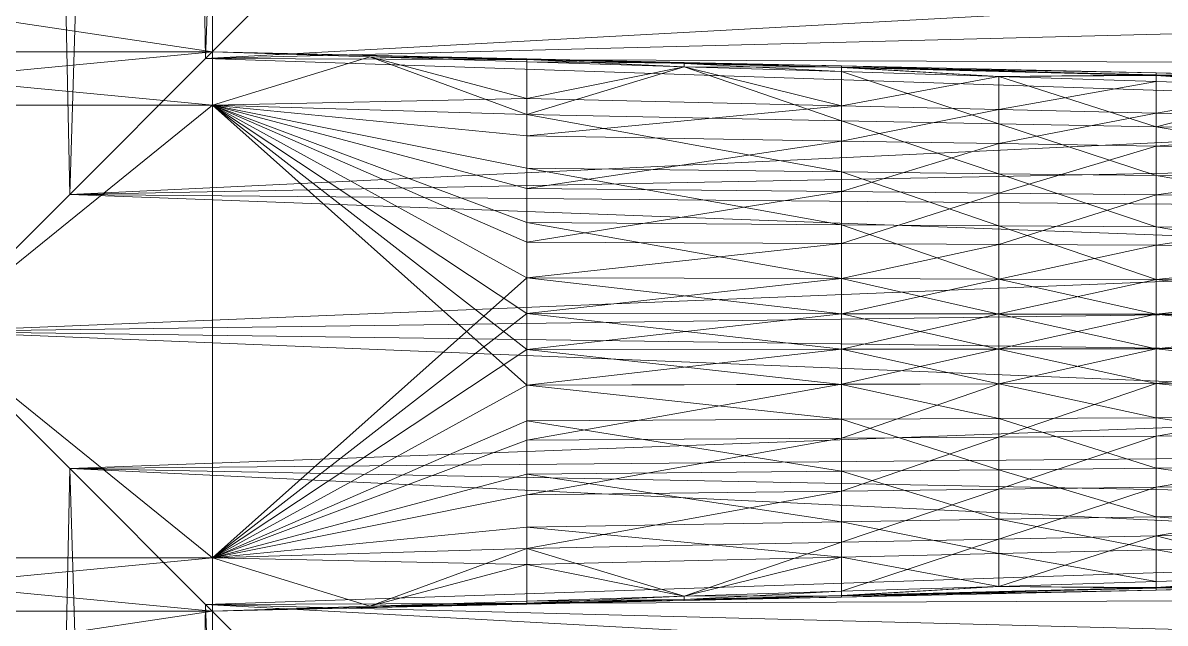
# Model space of a CAD drawing. Header units: millimetres. Extents: x -104 to 115, y -53 to 68.
# Drawn here: x 7.28 to 29.69, y 2.07 to 13.84 of the extents above; entities that cross this region are included whole.
import ezdxf

# ---------------------------------------------------------------- set-up
doc = ezdxf.new("R2010")
doc.units = ezdxf.units.MM

msp = doc.modelspace()

# ---------------------------------------------------------------- linework, layer by layer
at = {"color": 7, "lineweight": 0}
for points in [[(5.513, 7.793, 0), (6.998, 68.125, -0.04), (8.201, 10.481, -0.132), (5.513, 7.793, 0)], [(8.201, 10.481, -54.715), (6.998, 68.125, -54.806), (5.513, 7.793, -54.847), (8.201, 10.481, -54.715)], [(8.201, 10.481, -0.132), (6.998, 68.125, -0.04), (9.95, 68.125, -0.361), (8.201, 10.481, -0.132)], [(8.201, 10.481, -54.715), (9.95, 68.125, -54.485), (6.998, 68.125, -54.806), (8.201, 10.481, -54.715)], [(8.201, 10.481, -0.132), (9.95, 68.125, -0.361), (10.863, 13.143, -0.527), (8.201, 10.481, -0.132)], [(10.863, 13.143, -54.32), (9.95, 68.125, -54.485), (8.201, 10.481, -54.715), (10.863, 13.143, -54.32)], [(10.863, 13.143, -0.527), (9.95, 68.125, -0.361), (12.85, 68.125, -1), (10.863, 13.143, -0.527)], [(10.863, 13.143, -54.32), (12.85, 68.125, -53.847), (9.95, 68.125, -54.485), (10.863, 13.143, -54.32)], [(10.863, 13.143, -0.527), (12.85, 68.125, -1), (13.474, 15.754, -1.181), (10.863, 13.143, -0.527)], [(13.474, 15.754, -53.666), (12.85, 68.125, -53.847), (10.863, 13.143, -54.32), (13.474, 15.754, -53.666)], [(10.863, 13.143, -54.32), (60.36, 12.961, -54.355), (60.36, 15.843, -53.639), (10.863, 13.143, -54.32)], [(10.863, 13.143, -54.32), (60.36, 15.843, -53.639), (13.474, 15.754, -53.666), (10.863, 13.143, -54.32)], [(13.474, 15.754, -1.181), (60.36, 14.412, -0.811), (10.863, 13.143, -0.527), (13.474, 15.754, -1.181)], [(10.998, 13.278, -30.166), (0.029, 13.278, -30.166), (0.029, 14.923, -30.166), (10.998, 13.278, -30.166)], [(10.998, 13.278, -30.166), (0.029, 14.923, -30.166), (10.998, 14.923, -30.166), (10.998, 13.278, -30.166)], [(0.029, 13.278, -24.681), (10.998, 13.278, -24.681), (10.998, 14.923, -24.681), (0.029, 13.278, -24.681)], [(10.998, 14.923, -30.166), (10.998, 14.923, -24.681), (10.998, 13.278, -30.166), (10.998, 14.923, -30.166)], [(10.998, 13.278, -30.166), (10.998, 14.923, -24.681), (10.998, 13.278, -24.681), (10.998, 13.278, -30.166)], [(10.863, 13.143, -0.527), (60.36, 14.412, -0.811), (60.36, 11.495, -0.251), (10.863, 13.143, -0.527)], [(10.998, 12.23, -30.166), (0.029, 12.23, -30.166), (0.029, 13.278, -30.166), (10.998, 12.23, -30.166)], [(10.998, 12.23, -30.166), (0.029, 13.278, -30.166), (10.998, 13.278, -30.166), (10.998, 12.23, -30.166)], [(10.998, 13.278, -24.681), (0.029, 12.23, -24.681), (10.998, 12.23, -24.681), (10.998, 13.278, -24.681)], [(0.029, 12.23, -24.681), (10.998, 13.278, -24.681), (0.029, 13.278, -24.681), (0.029, 12.23, -24.681)], [(10.998, 13.278, -24.681), (17.168, 13.14, -27.589), (10.998, 13.278, -30.166), (10.998, 13.278, -24.681)], [(10.998, 13.278, -30.166), (17.168, 13.14, -27.589), (17.168, 13.124, -28.831), (10.998, 13.278, -30.166)], [(10.998, 13.278, -30.166), (17.168, 13.124, -28.831), (14.083, 13.18, -30.117), (10.998, 13.278, -30.166)], [(17.168, 13.14, -27.589), (10.998, 13.278, -24.681), (17.168, 13.127, -26.18), (17.168, 13.14, -27.589)], [(17.168, 13.127, -26.18), (10.998, 13.278, -24.681), (14.083, 13.18, -24.73), (17.168, 13.127, -26.18)], [(10.998, 13.278, -24.681), (10.998, 12.23, -24.681), (14.083, 13.18, -24.73), (10.998, 13.278, -24.681)], [(14.083, 13.18, -30.117), (10.998, 12.23, -30.166), (10.998, 13.278, -30.166), (14.083, 13.18, -30.117)], [(8.201, 10.481, -54.715), (60.36, 12.961, -54.355), (10.863, 13.143, -54.32), (8.201, 10.481, -54.715)], [(10.863, 13.143, -0.527), (60.36, 11.495, -0.251), (8.201, 10.481, -0.132), (10.863, 13.143, -0.527)], [(14.083, 13.18, -24.73), (10.998, 12.23, -24.681), (17.168, 12.361, -24.706), (14.083, 13.18, -24.73)], [(14.083, 13.18, -30.117), (17.168, 12.05, -30.17), (10.998, 12.23, -30.166), (14.083, 13.18, -30.117)], [(14.083, 13.18, -30.117), (17.168, 13.124, -28.831), (17.168, 13.083, -30.068), (14.083, 13.18, -30.117)], [(17.168, 13.127, -26.18), (14.083, 13.18, -24.73), (17.168, 13.083, -24.778), (17.168, 13.127, -26.18)], [(14.083, 13.18, -24.73), (17.168, 12.361, -24.706), (17.168, 13.083, -24.778), (14.083, 13.18, -24.73)], [(17.168, 13.083, -30.068), (17.168, 12.05, -30.17), (14.083, 13.18, -30.117), (17.168, 13.083, -30.068)], [(20.253, 13.047, -28.807), (17.168, 13.124, -28.831), (17.168, 13.14, -27.589), (20.253, 13.047, -28.807)], [(17.168, 13.14, -27.589), (17.168, 13.127, -26.18), (20.253, 13.07, -27.586), (17.168, 13.14, -27.589)], [(20.253, 13.07, -27.586), (20.253, 13.047, -28.807), (17.168, 13.14, -27.589), (20.253, 13.07, -27.586)], [(17.168, 13.127, -26.18), (17.168, 13.083, -24.778), (20.253, 13.052, -26.201), (17.168, 13.127, -26.18)], [(20.253, 13.07, -27.586), (17.168, 13.127, -26.18), (20.253, 13.052, -26.201), (20.253, 13.07, -27.586)], [(17.168, 13.083, -30.068), (17.168, 13.124, -28.831), (20.253, 12.985, -30.019), (17.168, 13.083, -30.068)], [(20.253, 12.985, -30.019), (17.168, 13.124, -28.831), (20.253, 13.047, -28.807), (20.253, 12.985, -30.019)], [(20.253, 13.052, -26.201), (17.168, 13.083, -24.778), (20.253, 12.985, -24.827), (20.253, 13.052, -26.201)], [(17.168, 13.083, -24.778), (17.168, 12.361, -24.706), (20.253, 12.985, -24.827), (17.168, 13.083, -24.778)], [(20.253, 12.985, -30.019), (17.168, 12.05, -30.17), (17.168, 13.083, -30.068), (20.253, 12.985, -30.019)], [(20.253, 13.07, -27.586), (20.253, 13.052, -26.201), (23.338, 13.001, -27.583), (20.253, 13.07, -27.586)], [(23.338, 12.97, -28.783), (20.253, 13.047, -28.807), (20.253, 13.07, -27.586), (23.338, 12.97, -28.783)], [(23.338, 12.97, -28.783), (20.253, 13.07, -27.586), (23.338, 13.001, -27.583), (23.338, 12.97, -28.783)], [(20.253, 13.052, -26.201), (20.253, 12.985, -24.827), (23.338, 12.977, -26.222), (20.253, 13.052, -26.201)], [(23.338, 13.001, -27.583), (20.253, 13.052, -26.201), (23.338, 12.977, -26.222), (23.338, 13.001, -27.583)], [(20.253, 12.985, -30.019), (20.253, 13.047, -28.807), (23.338, 12.888, -29.971), (20.253, 12.985, -30.019)], [(23.338, 12.888, -29.971), (20.253, 13.047, -28.807), (23.338, 12.97, -28.783), (23.338, 12.888, -29.971)], [(23.338, 13.001, -27.583), (23.338, 12.977, -26.222), (29.509, 12.863, -27.577), (23.338, 13.001, -27.583)], [(29.509, 12.815, -28.735), (23.338, 12.97, -28.783), (23.338, 13.001, -27.583), (29.509, 12.815, -28.735)], [(29.509, 12.815, -28.735), (23.338, 13.001, -27.583), (29.509, 12.863, -27.577), (29.509, 12.815, -28.735)], [(8.201, 10.481, -54.715), (60.36, 10.019, -54.756), (60.36, 12.961, -54.355), (8.201, 10.481, -54.715)], [(20.253, 12.985, -24.827), (17.168, 12.361, -24.706), (23.338, 12.218, -24.73), (20.253, 12.985, -24.827)], [(20.253, 12.985, -30.019), (23.338, 11.926, -30.174), (17.168, 12.05, -30.17), (20.253, 12.985, -30.019)], [(23.338, 12.977, -26.222), (20.253, 12.985, -24.827), (23.338, 12.888, -24.876), (23.338, 12.977, -26.222)], [(20.253, 12.985, -24.827), (23.338, 12.218, -24.73), (23.338, 12.888, -24.876), (20.253, 12.985, -24.827)], [(23.338, 12.888, -29.971), (23.338, 11.926, -30.174), (20.253, 12.985, -30.019), (23.338, 12.888, -29.971)], [(23.338, 12.977, -26.222), (23.338, 12.888, -24.876), (26.424, 12.79, -24.925), (23.338, 12.977, -26.222)], [(23.338, 12.977, -26.222), (26.424, 12.79, -24.925), (29.509, 12.826, -26.265), (23.338, 12.977, -26.222)], [(29.509, 12.863, -27.577), (23.338, 12.977, -26.222), (29.509, 12.826, -26.265), (29.509, 12.863, -27.577)], [(23.338, 12.888, -29.971), (23.338, 12.97, -28.783), (26.424, 12.79, -29.922), (23.338, 12.888, -29.971)], [(26.424, 12.79, -29.922), (23.338, 12.97, -28.783), (29.509, 12.815, -28.735), (26.424, 12.79, -29.922)], [(23.338, 12.888, -24.876), (23.338, 12.218, -24.73), (26.424, 12.79, -24.925), (23.338, 12.888, -24.876)], [(26.424, 11.864, -30.176), (23.338, 11.926, -30.174), (23.338, 12.888, -29.971), (26.424, 11.864, -30.176)], [(23.338, 12.888, -29.971), (26.424, 12.79, -29.922), (26.424, 11.864, -30.176), (23.338, 12.888, -29.971)], [(26.424, 12.79, -24.925), (23.338, 12.218, -24.73), (26.424, 12.147, -24.742), (26.424, 12.79, -24.925)], [(29.509, 12.826, -26.265), (26.424, 12.79, -24.925), (29.509, 12.693, -24.974), (29.509, 12.826, -26.265)], [(26.424, 12.79, -29.922), (29.509, 12.815, -28.735), (29.509, 12.693, -29.873), (26.424, 12.79, -29.922)], [(26.424, 12.79, -24.925), (26.424, 12.147, -24.742), (29.509, 12.693, -24.974), (26.424, 12.79, -24.925)], [(26.424, 11.864, -30.176), (26.424, 12.79, -29.922), (29.509, 11.803, -30.178), (26.424, 11.864, -30.176)], [(26.424, 12.79, -29.922), (29.509, 12.693, -29.873), (29.509, 11.803, -30.178), (26.424, 12.79, -29.922)], [(29.509, 12.863, -27.577), (29.509, 12.826, -26.265), (35.679, 12.724, -27.572), (29.509, 12.863, -27.577)], [(35.679, 12.661, -28.686), (29.509, 12.815, -28.735), (29.509, 12.863, -27.577), (35.679, 12.661, -28.686)], [(35.679, 12.661, -28.686), (29.509, 12.863, -27.577), (35.679, 12.724, -27.572), (35.679, 12.661, -28.686)], [(29.509, 12.826, -26.265), (29.509, 12.693, -24.974), (32.594, 12.595, -25.022), (29.509, 12.826, -26.265)], [(29.509, 12.826, -26.265), (32.594, 12.595, -25.022), (35.679, 12.675, -26.307), (29.509, 12.826, -26.265)], [(35.679, 12.724, -27.572), (29.509, 12.826, -26.265), (35.679, 12.675, -26.307), (35.679, 12.724, -27.572)], [(29.509, 12.693, -29.873), (29.509, 12.815, -28.735), (32.594, 12.595, -29.824), (29.509, 12.693, -29.873)], [(32.594, 12.595, -29.824), (29.509, 12.815, -28.735), (35.679, 12.661, -28.686), (32.594, 12.595, -29.824)], [(29.509, 12.693, -24.974), (26.424, 12.147, -24.742), (29.509, 12.076, -24.755), (29.509, 12.693, -24.974)], [(29.509, 12.693, -24.974), (29.509, 12.076, -24.755), (32.594, 12.595, -25.022), (29.509, 12.693, -24.974)], [(29.509, 11.803, -30.178), (29.509, 12.693, -29.873), (32.594, 12.595, -29.824), (29.509, 11.803, -30.178)], [(32.594, 12.595, -25.022), (29.509, 12.076, -24.755), (35.679, 11.933, -24.779), (32.594, 12.595, -25.022)], [(29.509, 11.803, -30.178), (32.594, 12.595, -29.824), (35.679, 11.679, -30.182), (29.509, 11.803, -30.178)], [(17.168, 12.361, -24.706), (10.998, 12.23, -24.681), (17.168, 11.628, -24.641), (17.168, 12.361, -24.706)], [(23.338, 12.218, -24.73), (17.168, 12.361, -24.706), (17.168, 11.628, -24.641), (23.338, 12.218, -24.73)], [(10.998, 3.356, -30.166), (0.029, 3.356, -30.166), (0.029, 12.23, -30.166), (10.998, 3.356, -30.166)], [(10.998, 3.356, -30.166), (0.029, 12.23, -30.166), (10.998, 12.23, -30.166), (10.998, 3.356, -30.166)], [(10.998, 12.23, -24.681), (0.029, 12.23, -24.681), (0.029, 3.356, -24.681), (10.998, 12.23, -24.681)], [(10.998, 12.23, -24.681), (0.029, 3.356, -24.681), (10.998, 3.356, -24.681), (10.998, 12.23, -24.681)], [(10.998, 3.356, -24.681), (17.168, 8.847, -24.489), (10.998, 12.23, -24.681), (10.998, 3.356, -24.681)], [(10.998, 12.23, -24.681), (17.168, 8.847, -24.489), (17.168, 9.546, -24.512), (10.998, 12.23, -24.681)], [(10.998, 12.23, -24.681), (17.168, 9.546, -24.512), (17.168, 10.594, -24.566), (10.998, 12.23, -24.681)], [(17.168, 11.628, -24.641), (10.998, 12.23, -24.681), (17.168, 10.594, -24.566), (17.168, 11.628, -24.641)], [(10.998, 12.23, -30.166), (17.168, 6.74, -30.358), (10.998, 3.356, -30.166), (10.998, 12.23, -30.166)], [(17.168, 12.05, -30.17), (17.168, 10.997, -30.254), (10.998, 12.23, -30.166), (17.168, 12.05, -30.17)], [(10.998, 12.23, -30.166), (17.168, 10.997, -30.254), (17.168, 9.927, -30.318), (10.998, 12.23, -30.166)], [(10.998, 12.23, -30.166), (17.168, 9.927, -30.318), (17.168, 8.846, -30.358), (10.998, 12.23, -30.166)], [(17.168, 8.846, -30.358), (17.168, 8.144, -30.37), (10.998, 12.23, -30.166), (17.168, 8.846, -30.358)], [(10.998, 12.23, -30.166), (17.168, 8.144, -30.37), (17.168, 7.441, -30.37), (10.998, 12.23, -30.166)], [(10.998, 12.23, -30.166), (17.168, 7.441, -30.37), (17.168, 6.74, -30.358), (10.998, 12.23, -30.166)], [(23.338, 12.218, -24.73), (17.168, 11.628, -24.641), (23.338, 11.527, -24.6), (23.338, 12.218, -24.73)], [(26.424, 12.147, -24.742), (23.338, 12.218, -24.73), (23.338, 11.527, -24.6), (26.424, 12.147, -24.742)], [(23.338, 11.527, -24.6), (26.424, 11.476, -24.58), (26.424, 12.147, -24.742), (23.338, 11.527, -24.6)], [(26.424, 12.147, -24.742), (26.424, 11.476, -24.58), (29.509, 12.076, -24.755), (26.424, 12.147, -24.742)], [(17.168, 10.997, -30.254), (17.168, 12.05, -30.17), (23.338, 10.923, -30.343), (17.168, 10.997, -30.254)], [(23.338, 10.923, -30.343), (17.168, 12.05, -30.17), (23.338, 11.926, -30.174), (23.338, 10.923, -30.343)], [(26.424, 11.864, -30.176), (26.424, 10.886, -30.387), (23.338, 11.926, -30.174), (26.424, 11.864, -30.176)], [(23.338, 10.923, -30.343), (23.338, 11.926, -30.174), (26.424, 10.886, -30.387), (23.338, 10.923, -30.343)], [(29.509, 12.076, -24.755), (26.424, 11.476, -24.58), (29.509, 11.425, -24.56), (29.509, 12.076, -24.755)], [(35.679, 11.933, -24.779), (29.509, 12.076, -24.755), (29.509, 11.425, -24.56), (35.679, 11.933, -24.779)], [(29.509, 11.425, -24.56), (35.679, 11.324, -24.52), (35.679, 11.933, -24.779), (29.509, 11.425, -24.56)], [(29.509, 10.849, -30.431), (26.424, 10.886, -30.387), (26.424, 11.864, -30.176), (29.509, 10.849, -30.431)], [(26.424, 11.864, -30.176), (29.509, 11.803, -30.178), (29.509, 10.849, -30.431), (26.424, 11.864, -30.176)], [(29.509, 10.849, -30.431), (29.509, 11.803, -30.178), (35.679, 10.775, -30.519), (29.509, 10.849, -30.431)], [(29.509, 11.803, -30.178), (35.679, 11.679, -30.182), (35.679, 10.775, -30.519), (29.509, 11.803, -30.178)], [(8.201, 10.481, -0.132), (60.36, 11.495, -0.251), (60.36, 8.536, -0.01), (8.201, 10.481, -0.132)], [(17.168, 11.628, -24.641), (17.168, 10.594, -24.566), (23.338, 11.527, -24.6), (17.168, 11.628, -24.641)], [(17.168, 10.594, -24.566), (23.338, 10.535, -24.451), (23.338, 11.527, -24.6), (17.168, 10.594, -24.566)], [(23.338, 11.527, -24.6), (23.338, 10.535, -24.451), (26.424, 11.476, -24.58), (23.338, 11.527, -24.6)], [(26.424, 11.476, -24.58), (23.338, 10.535, -24.451), (26.424, 10.505, -24.394), (26.424, 11.476, -24.58)], [(29.509, 11.425, -24.56), (26.424, 11.476, -24.58), (26.424, 10.505, -24.394), (29.509, 11.425, -24.56)], [(26.424, 10.505, -24.394), (29.509, 10.475, -24.336), (29.509, 11.425, -24.56), (26.424, 10.505, -24.394)], [(29.509, 11.425, -24.56), (29.509, 10.475, -24.336), (35.679, 11.324, -24.52), (29.509, 11.425, -24.56)], [(29.509, 10.475, -24.336), (35.679, 10.416, -24.221), (35.679, 11.324, -24.52), (29.509, 10.475, -24.336)], [(17.168, 9.927, -30.318), (17.168, 10.997, -30.254), (23.338, 9.887, -30.47), (17.168, 9.927, -30.318)], [(23.338, 9.887, -30.47), (17.168, 10.997, -30.254), (23.338, 10.923, -30.343), (23.338, 9.887, -30.47)], [(23.338, 9.887, -30.47), (23.338, 10.923, -30.343), (26.424, 9.867, -30.546), (23.338, 9.887, -30.47)], [(26.424, 9.867, -30.546), (23.338, 10.923, -30.343), (26.424, 10.886, -30.387), (26.424, 9.867, -30.546)], [(29.509, 10.849, -30.431), (29.509, 9.848, -30.622), (26.424, 10.886, -30.387), (29.509, 10.849, -30.431)], [(26.424, 9.867, -30.546), (26.424, 10.886, -30.387), (29.509, 9.848, -30.622), (26.424, 9.867, -30.546)], [(35.679, 9.808, -30.774), (29.509, 9.848, -30.622), (29.509, 10.849, -30.431), (35.679, 9.808, -30.774)], [(29.509, 10.849, -30.431), (35.679, 10.775, -30.519), (35.679, 9.808, -30.774), (29.509, 10.849, -30.431)], [(17.168, 10.594, -24.566), (17.168, 9.546, -24.512), (23.338, 10.535, -24.451), (17.168, 10.594, -24.566)], [(23.338, 10.535, -24.451), (17.168, 9.546, -24.512), (23.338, 9.516, -24.343), (23.338, 10.535, -24.451)], [(26.424, 10.505, -24.394), (23.338, 10.535, -24.451), (23.338, 9.516, -24.343), (26.424, 10.505, -24.394)], [(8.201, 10.481, -0.132), (60.36, 8.536, -0.01), (5.513, 7.793, 0), (8.201, 10.481, -0.132)], [(5.513, 7.793, -54.847), (60.36, 10.019, -54.756), (8.201, 10.481, -54.715), (5.513, 7.793, -54.847)], [(23.338, 9.516, -24.343), (26.424, 9.5, -24.259), (26.424, 10.505, -24.394), (23.338, 9.516, -24.343)], [(26.424, 10.505, -24.394), (26.424, 9.5, -24.259), (29.509, 10.475, -24.336), (26.424, 10.505, -24.394)], [(26.424, 9.5, -24.259), (29.509, 9.485, -24.174), (29.509, 10.475, -24.336), (26.424, 9.5, -24.259)], [(29.509, 9.485, -24.174), (35.679, 10.416, -24.221), (29.509, 10.475, -24.336), (29.509, 9.485, -24.174)], [(29.509, 9.485, -24.174), (35.679, 9.455, -24.005), (35.679, 10.416, -24.221), (29.509, 9.485, -24.174)], [(5.513, 7.793, -54.847), (60.36, 7.051, -54.837), (60.36, 10.019, -54.756), (5.513, 7.793, -54.847)], [(17.168, 8.846, -30.358), (17.168, 9.927, -30.318), (23.338, 8.829, -30.55), (17.168, 8.846, -30.358)], [(17.168, 9.927, -30.318), (23.338, 9.887, -30.47), (23.338, 8.829, -30.55), (17.168, 9.927, -30.318)], [(23.338, 8.829, -30.55), (23.338, 9.887, -30.47), (26.424, 8.821, -30.646), (23.338, 8.829, -30.55)], [(26.424, 8.821, -30.646), (23.338, 9.887, -30.47), (26.424, 9.867, -30.546), (26.424, 8.821, -30.646)], [(26.424, 8.821, -30.646), (26.424, 9.867, -30.546), (29.509, 8.813, -30.743), (26.424, 8.821, -30.646)], [(29.509, 8.813, -30.743), (26.424, 9.867, -30.546), (29.509, 9.848, -30.622), (29.509, 8.813, -30.743)], [(35.679, 9.808, -30.774), (35.679, 8.796, -30.935), (29.509, 9.848, -30.622), (35.679, 9.808, -30.774)], [(29.509, 8.813, -30.743), (29.509, 9.848, -30.622), (35.679, 8.796, -30.935), (29.509, 8.813, -30.743)], [(23.338, 9.516, -24.343), (17.168, 9.546, -24.512), (17.168, 8.847, -24.489), (23.338, 9.516, -24.343)], [(17.168, 8.847, -24.489), (23.338, 8.83, -24.297), (23.338, 9.516, -24.343), (17.168, 8.847, -24.489)], [(23.338, 9.516, -24.343), (23.338, 8.83, -24.297), (26.424, 9.5, -24.259), (23.338, 9.516, -24.343)], [(23.338, 8.83, -24.297), (26.424, 8.822, -24.201), (26.424, 9.5, -24.259), (23.338, 8.83, -24.297)], [(26.424, 8.822, -24.201), (29.509, 9.485, -24.174), (26.424, 9.5, -24.259), (26.424, 8.822, -24.201)], [(26.424, 8.822, -24.201), (29.509, 8.814, -24.105), (29.509, 9.485, -24.174), (26.424, 8.822, -24.201)], [(29.509, 8.814, -24.105), (35.679, 9.455, -24.005), (29.509, 9.485, -24.174), (29.509, 8.814, -24.105)], [(29.509, 8.814, -24.105), (35.679, 8.797, -23.913), (35.679, 9.455, -24.005), (29.509, 8.814, -24.105)], [(10.998, 3.356, -24.681), (17.168, 8.145, -24.477), (17.168, 8.847, -24.489), (10.998, 3.356, -24.681)], [(17.168, 8.847, -24.489), (17.168, 8.145, -24.477), (23.338, 8.83, -24.297), (17.168, 8.847, -24.489)], [(17.168, 8.846, -30.358), (23.338, 8.829, -30.55), (23.338, 8.139, -30.574), (17.168, 8.846, -30.358)], [(17.168, 8.846, -30.358), (23.338, 8.139, -30.574), (17.168, 8.144, -30.37), (17.168, 8.846, -30.358)], [(17.168, 8.145, -24.477), (23.338, 8.14, -24.273), (23.338, 8.83, -24.297), (17.168, 8.145, -24.477)], [(23.338, 8.14, -24.273), (26.424, 8.822, -24.201), (23.338, 8.83, -24.297), (23.338, 8.14, -24.273)], [(23.338, 8.139, -30.574), (23.338, 8.829, -30.55), (26.424, 8.136, -30.676), (23.338, 8.139, -30.574)], [(23.338, 8.829, -30.55), (26.424, 8.821, -30.646), (26.424, 8.136, -30.676), (23.338, 8.829, -30.55)], [(23.338, 8.14, -24.273), (26.424, 8.138, -24.171), (26.424, 8.822, -24.201), (23.338, 8.14, -24.273)], [(26.424, 8.138, -24.171), (29.509, 8.814, -24.105), (26.424, 8.822, -24.201), (26.424, 8.138, -24.171)], [(26.424, 8.136, -30.676), (26.424, 8.821, -30.646), (29.509, 8.134, -30.778), (26.424, 8.136, -30.676)], [(26.424, 8.821, -30.646), (29.509, 8.813, -30.743), (29.509, 8.134, -30.778), (26.424, 8.821, -30.646)], [(26.424, 8.138, -24.171), (29.509, 8.135, -24.069), (29.509, 8.814, -24.105), (26.424, 8.138, -24.171)], [(29.509, 8.814, -24.105), (29.509, 8.135, -24.069), (35.679, 8.797, -23.913), (29.509, 8.814, -24.105)], [(29.509, 8.134, -30.778), (29.509, 8.813, -30.743), (35.679, 8.129, -30.982), (29.509, 8.134, -30.778)], [(35.679, 8.129, -30.982), (29.509, 8.813, -30.743), (35.679, 8.796, -30.935), (35.679, 8.129, -30.982)], [(29.509, 8.135, -24.069), (35.679, 8.13, -23.865), (35.679, 8.797, -23.913), (29.509, 8.135, -24.069)], [(5.513, 7.793, 0), (60.36, 8.536, -0.01), (60.36, 5.568, -0.09), (5.513, 7.793, 0)], [(10.998, 3.356, -24.681), (17.168, 7.443, -24.477), (17.168, 8.145, -24.477), (10.998, 3.356, -24.681)], [(17.168, 7.443, -24.477), (23.338, 8.14, -24.273), (17.168, 8.145, -24.477), (17.168, 7.443, -24.477)], [(17.168, 8.144, -30.37), (23.338, 8.139, -30.574), (23.338, 7.447, -30.574), (17.168, 8.144, -30.37)], [(17.168, 8.144, -30.37), (23.338, 7.447, -30.574), (17.168, 7.441, -30.37), (17.168, 8.144, -30.37)], [(17.168, 7.443, -24.477), (23.338, 7.448, -24.273), (23.338, 8.14, -24.273), (17.168, 7.443, -24.477)], [(23.338, 7.448, -24.273), (26.424, 8.138, -24.171), (23.338, 8.14, -24.273), (23.338, 7.448, -24.273)], [(23.338, 8.139, -30.574), (26.424, 8.136, -30.676), (26.424, 7.449, -30.676), (23.338, 8.139, -30.574)], [(23.338, 8.139, -30.574), (26.424, 7.449, -30.676), (23.338, 7.447, -30.574), (23.338, 8.139, -30.574)], [(23.338, 7.448, -24.273), (26.424, 7.45, -24.171), (26.424, 8.138, -24.171), (23.338, 7.448, -24.273)], [(26.424, 8.138, -24.171), (26.424, 7.45, -24.171), (29.509, 8.135, -24.069), (26.424, 8.138, -24.171)], [(26.424, 7.449, -30.676), (26.424, 8.136, -30.676), (29.509, 7.452, -30.778), (26.424, 7.449, -30.676)], [(26.424, 8.136, -30.676), (29.509, 8.134, -30.778), (29.509, 7.452, -30.778), (26.424, 8.136, -30.676)], [(26.424, 7.45, -24.171), (29.509, 7.453, -24.068), (29.509, 8.135, -24.069), (26.424, 7.45, -24.171)], [(29.509, 8.135, -24.069), (29.509, 7.453, -24.068), (35.679, 8.13, -23.865), (29.509, 8.135, -24.069)], [(29.509, 7.452, -30.778), (29.509, 8.134, -30.778), (35.679, 7.457, -30.982), (29.509, 7.452, -30.778)], [(29.509, 8.134, -30.778), (35.679, 8.129, -30.982), (35.679, 7.457, -30.982), (29.509, 8.134, -30.778)], [(29.509, 7.453, -24.068), (35.679, 7.458, -23.864), (35.679, 8.13, -23.865), (29.509, 7.453, -24.068)], [(5.513, 7.793, 0), (60.36, 5.568, -0.09), (8.201, 5.105, -0.132), (5.513, 7.793, 0)], [(8.201, 5.105, -54.715), (60.36, 7.051, -54.837), (5.513, 7.793, -54.847), (8.201, 5.105, -54.715)], [(5.513, 7.793, -54.847), (6.998, -52.538, -54.806), (8.201, 5.105, -54.715), (5.513, 7.793, -54.847)], [(8.201, 5.105, -0.132), (6.998, -52.538, -0.04), (5.513, 7.793, 0), (8.201, 5.105, -0.132)], [(17.168, 6.741, -24.489), (17.168, 7.443, -24.477), (10.998, 3.356, -24.681), (17.168, 6.741, -24.489)], [(17.168, 6.741, -24.489), (23.338, 6.757, -24.296), (23.338, 7.448, -24.273), (17.168, 6.741, -24.489)], [(17.168, 6.741, -24.489), (23.338, 7.448, -24.273), (17.168, 7.443, -24.477), (17.168, 6.741, -24.489)], [(17.168, 7.441, -30.37), (23.338, 7.447, -30.574), (23.338, 6.756, -30.55), (17.168, 7.441, -30.37)], [(17.168, 6.74, -30.358), (17.168, 7.441, -30.37), (23.338, 6.756, -30.55), (17.168, 6.74, -30.358)], [(23.338, 7.448, -24.273), (23.338, 6.757, -24.296), (26.424, 7.45, -24.171), (23.338, 7.448, -24.273)], [(23.338, 6.757, -24.296), (26.424, 6.766, -24.2), (26.424, 7.45, -24.171), (23.338, 6.757, -24.296)], [(23.338, 7.447, -30.574), (26.424, 7.449, -30.676), (26.424, 6.765, -30.646), (23.338, 7.447, -30.574)], [(23.338, 7.447, -30.574), (26.424, 6.765, -30.646), (23.338, 6.756, -30.55), (23.338, 7.447, -30.574)], [(26.424, 7.45, -24.171), (26.424, 6.766, -24.2), (29.509, 7.453, -24.068), (26.424, 7.45, -24.171)], [(26.424, 6.766, -24.2), (29.509, 6.774, -24.104), (29.509, 7.453, -24.068), (26.424, 6.766, -24.2)], [(26.424, 7.449, -30.676), (29.509, 7.452, -30.778), (29.509, 6.773, -30.742), (26.424, 7.449, -30.676)], [(26.424, 7.449, -30.676), (29.509, 6.773, -30.742), (26.424, 6.765, -30.646), (26.424, 7.449, -30.676)], [(29.509, 7.453, -24.068), (29.509, 6.774, -24.104), (35.679, 7.458, -23.864), (29.509, 7.453, -24.068)], [(35.679, 7.458, -23.864), (29.509, 6.774, -24.104), (35.679, 6.79, -23.912), (35.679, 7.458, -23.864)], [(29.509, 7.452, -30.778), (35.679, 7.457, -30.982), (35.679, 6.79, -30.934), (29.509, 7.452, -30.778)], [(29.509, 6.773, -30.742), (29.509, 7.452, -30.778), (35.679, 6.79, -30.934), (29.509, 6.773, -30.742)], [(8.201, 5.105, -54.715), (60.36, 4.091, -54.596), (60.36, 7.051, -54.837), (8.201, 5.105, -54.715)], [(10.998, 3.356, -24.681), (17.168, 5.66, -24.529), (17.168, 6.741, -24.489), (10.998, 3.356, -24.681)], [(10.998, 3.356, -30.166), (17.168, 6.74, -30.358), (17.168, 6.04, -30.335), (10.998, 3.356, -30.166)], [(17.168, 6.741, -24.489), (17.168, 5.66, -24.529), (23.338, 6.757, -24.296), (17.168, 6.741, -24.489)], [(17.168, 5.66, -24.529), (23.338, 5.7, -24.377), (23.338, 6.757, -24.296), (17.168, 5.66, -24.529)], [(17.168, 6.74, -30.358), (23.338, 6.756, -30.55), (23.338, 6.071, -30.504), (17.168, 6.74, -30.358)], [(23.338, 6.071, -30.504), (17.168, 6.04, -30.335), (17.168, 6.74, -30.358), (23.338, 6.071, -30.504)], [(23.338, 6.757, -24.296), (23.338, 5.7, -24.377), (26.424, 6.766, -24.2), (23.338, 6.757, -24.296)], [(26.424, 6.766, -24.2), (23.338, 5.7, -24.377), (26.424, 5.719, -24.301), (26.424, 6.766, -24.2)], [(23.338, 6.756, -30.55), (26.424, 6.765, -30.646), (26.424, 6.086, -30.588), (23.338, 6.756, -30.55)], [(23.338, 6.071, -30.504), (23.338, 6.756, -30.55), (26.424, 6.086, -30.588), (23.338, 6.071, -30.504)], [(26.424, 6.766, -24.2), (26.424, 5.719, -24.301), (29.509, 6.774, -24.104), (26.424, 6.766, -24.2)], [(29.509, 6.774, -24.104), (26.424, 5.719, -24.301), (29.509, 5.739, -24.224), (29.509, 6.774, -24.104)], [(26.424, 6.765, -30.646), (29.509, 6.773, -30.742), (29.509, 6.101, -30.673), (26.424, 6.765, -30.646)], [(26.424, 6.765, -30.646), (29.509, 6.101, -30.673), (26.424, 6.086, -30.588), (26.424, 6.765, -30.646)], [(35.679, 5.779, -24.072), (35.679, 6.79, -23.912), (29.509, 5.739, -24.224), (35.679, 5.779, -24.072)], [(29.509, 6.774, -24.104), (29.509, 5.739, -24.224), (35.679, 6.79, -23.912), (29.509, 6.774, -24.104)], [(29.509, 6.773, -30.742), (35.679, 6.79, -30.934), (35.679, 6.132, -30.842), (29.509, 6.773, -30.742)], [(29.509, 6.773, -30.742), (35.679, 6.132, -30.842), (29.509, 6.101, -30.673), (29.509, 6.773, -30.742)], [(23.338, 5.052, -30.395), (17.168, 6.04, -30.335), (23.338, 6.071, -30.504), (23.338, 5.052, -30.395)], [(23.338, 6.071, -30.504), (26.424, 6.086, -30.588), (26.424, 5.082, -30.453), (23.338, 6.071, -30.504)], [(26.424, 5.082, -30.453), (23.338, 5.052, -30.395), (23.338, 6.071, -30.504), (26.424, 5.082, -30.453)], [(26.424, 6.086, -30.588), (29.509, 6.101, -30.673), (29.509, 5.111, -30.51), (26.424, 6.086, -30.588)], [(26.424, 5.082, -30.453), (26.424, 6.086, -30.588), (29.509, 5.111, -30.51), (26.424, 5.082, -30.453)], [(29.509, 6.101, -30.673), (35.679, 6.132, -30.842), (35.679, 5.171, -30.625), (29.509, 6.101, -30.673)], [(29.509, 6.101, -30.673), (35.679, 5.171, -30.625), (29.509, 5.111, -30.51), (29.509, 6.101, -30.673)], [(10.998, 3.356, -30.166), (17.168, 6.04, -30.335), (17.168, 4.993, -30.281), (10.998, 3.356, -30.166)], [(17.168, 4.993, -30.281), (17.168, 6.04, -30.335), (23.338, 5.052, -30.395), (17.168, 4.993, -30.281)], [(10.998, 3.356, -24.681), (17.168, 4.59, -24.593), (17.168, 5.66, -24.529), (10.998, 3.356, -24.681)], [(17.168, 5.66, -24.529), (17.168, 4.59, -24.593), (23.338, 5.7, -24.377), (17.168, 5.66, -24.529)], [(23.338, 5.7, -24.377), (17.168, 4.59, -24.593), (23.338, 4.664, -24.504), (23.338, 5.7, -24.377)], [(23.338, 5.7, -24.377), (23.338, 4.664, -24.504), (26.424, 5.719, -24.301), (23.338, 5.7, -24.377)], [(26.424, 5.719, -24.301), (23.338, 4.664, -24.504), (26.424, 4.701, -24.46), (26.424, 5.719, -24.301)], [(29.509, 4.738, -24.416), (29.509, 5.739, -24.224), (26.424, 4.701, -24.46), (29.509, 4.738, -24.416)], [(26.424, 5.719, -24.301), (26.424, 4.701, -24.46), (29.509, 5.739, -24.224), (26.424, 5.719, -24.301)], [(35.679, 5.779, -24.072), (29.509, 5.739, -24.224), (29.509, 4.738, -24.416), (35.679, 5.779, -24.072)], [(29.509, 4.738, -24.416), (35.679, 4.811, -24.327), (35.679, 5.779, -24.072), (29.509, 4.738, -24.416)], [(8.201, 5.105, -0.132), (60.36, 5.568, -0.09), (60.36, 2.626, -0.491), (8.201, 5.105, -0.132)], [(29.509, 5.111, -30.51), (35.679, 5.171, -30.625), (35.679, 4.263, -30.327), (29.509, 5.111, -30.51)], [(8.201, 5.105, -54.715), (6.998, -52.538, -54.806), (9.95, -52.538, -54.485), (8.201, 5.105, -54.715)], [(8.201, 5.105, -0.132), (9.95, -52.538, -0.361), (6.998, -52.538, -0.04), (8.201, 5.105, -0.132)], [(8.201, 5.105, -0.132), (60.36, 2.626, -0.491), (10.863, 2.443, -0.527), (8.201, 5.105, -0.132)], [(10.863, 2.443, -54.32), (60.36, 4.091, -54.596), (8.201, 5.105, -54.715), (10.863, 2.443, -54.32)], [(8.201, 5.105, -54.715), (9.95, -52.538, -54.485), (10.863, 2.443, -54.32), (8.201, 5.105, -54.715)], [(10.863, 2.443, -0.527), (9.95, -52.538, -0.361), (8.201, 5.105, -0.132), (10.863, 2.443, -0.527)], [(17.168, 3.959, -30.206), (10.998, 3.356, -30.166), (17.168, 4.993, -30.281), (17.168, 3.959, -30.206)], [(17.168, 4.993, -30.281), (23.338, 5.052, -30.395), (23.338, 4.06, -30.246), (17.168, 4.993, -30.281)], [(17.168, 3.959, -30.206), (17.168, 4.993, -30.281), (23.338, 4.06, -30.246), (17.168, 3.959, -30.206)], [(26.424, 4.111, -30.266), (23.338, 5.052, -30.395), (26.424, 5.082, -30.453), (26.424, 4.111, -30.266)], [(23.338, 4.06, -30.246), (23.338, 5.052, -30.395), (26.424, 4.111, -30.266), (23.338, 4.06, -30.246)], [(26.424, 5.082, -30.453), (29.509, 5.111, -30.51), (29.509, 4.161, -30.286), (26.424, 5.082, -30.453)], [(29.509, 4.161, -30.286), (26.424, 4.111, -30.266), (26.424, 5.082, -30.453), (29.509, 4.161, -30.286)], [(29.509, 4.161, -30.286), (29.509, 5.111, -30.51), (35.679, 4.263, -30.327), (29.509, 4.161, -30.286)], [(29.509, 4.738, -24.416), (26.424, 4.701, -24.46), (26.424, 3.722, -24.671), (29.509, 4.738, -24.416)], [(26.424, 3.722, -24.671), (29.509, 3.784, -24.669), (29.509, 4.738, -24.416), (26.424, 3.722, -24.671)], [(29.509, 4.738, -24.416), (29.509, 3.784, -24.669), (35.679, 4.811, -24.327), (29.509, 4.738, -24.416)], [(29.509, 3.784, -24.669), (35.679, 3.908, -24.664), (35.679, 4.811, -24.327), (29.509, 3.784, -24.669)], [(17.168, 3.536, -24.677), (17.168, 4.59, -24.593), (10.998, 3.356, -24.681), (17.168, 3.536, -24.677)], [(17.168, 4.59, -24.593), (17.168, 3.536, -24.677), (23.338, 4.664, -24.504), (17.168, 4.59, -24.593)], [(23.338, 4.664, -24.504), (17.168, 3.536, -24.677), (23.338, 3.66, -24.673), (23.338, 4.664, -24.504)], [(26.424, 3.722, -24.671), (26.424, 4.701, -24.46), (23.338, 3.66, -24.673), (26.424, 3.722, -24.671)], [(23.338, 4.664, -24.504), (23.338, 3.66, -24.673), (26.424, 4.701, -24.46), (23.338, 4.664, -24.504)], [(29.509, 4.161, -30.286), (35.679, 4.263, -30.327), (35.679, 3.654, -30.067), (29.509, 4.161, -30.286)], [(10.863, 2.443, -54.32), (60.36, 1.175, -54.036), (60.36, 4.091, -54.596), (10.863, 2.443, -54.32)], [(23.338, 3.368, -30.117), (17.168, 3.959, -30.206), (23.338, 4.06, -30.246), (23.338, 3.368, -30.117)], [(23.338, 4.06, -30.246), (26.424, 4.111, -30.266), (26.424, 3.44, -30.104), (23.338, 4.06, -30.246)], [(26.424, 3.44, -30.104), (23.338, 3.368, -30.117), (23.338, 4.06, -30.246), (26.424, 3.44, -30.104)], [(29.509, 3.511, -30.092), (26.424, 4.111, -30.266), (29.509, 4.161, -30.286), (29.509, 3.511, -30.092)], [(26.424, 3.44, -30.104), (26.424, 4.111, -30.266), (29.509, 3.511, -30.092), (26.424, 3.44, -30.104)], [(35.679, 3.654, -30.067), (29.509, 3.511, -30.092), (29.509, 4.161, -30.286), (35.679, 3.654, -30.067)], [(17.168, 3.226, -30.141), (10.998, 3.356, -30.166), (17.168, 3.959, -30.206), (17.168, 3.226, -30.141)], [(23.338, 3.368, -30.117), (17.168, 3.226, -30.141), (17.168, 3.959, -30.206), (23.338, 3.368, -30.117)], [(29.509, 3.784, -24.669), (32.594, 2.991, -25.022), (35.679, 3.908, -24.664), (29.509, 3.784, -24.669)], [(20.253, 2.601, -24.827), (23.338, 3.66, -24.673), (17.168, 3.536, -24.677), (20.253, 2.601, -24.827)], [(23.338, 2.699, -24.876), (23.338, 3.66, -24.673), (20.253, 2.601, -24.827), (23.338, 2.699, -24.876)], [(26.424, 3.722, -24.671), (23.338, 3.66, -24.673), (23.338, 2.699, -24.876), (26.424, 3.722, -24.671)], [(23.338, 2.699, -24.876), (26.424, 2.796, -24.925), (26.424, 3.722, -24.671), (23.338, 2.699, -24.876)], [(26.424, 3.722, -24.671), (26.424, 2.796, -24.925), (29.509, 3.784, -24.669), (26.424, 3.722, -24.671)], [(26.424, 2.796, -24.925), (29.509, 2.894, -24.974), (29.509, 3.784, -24.669), (26.424, 2.796, -24.925)], [(29.509, 3.784, -24.669), (29.509, 2.894, -24.974), (32.594, 2.991, -25.022), (29.509, 3.784, -24.669)], [(32.594, 2.991, -29.824), (29.509, 3.511, -30.092), (35.679, 3.654, -30.067), (32.594, 2.991, -29.824)], [(14.083, 2.406, -24.73), (17.168, 3.536, -24.677), (10.998, 3.356, -24.681), (14.083, 2.406, -24.73)], [(17.168, 2.504, -24.778), (17.168, 3.536, -24.677), (14.083, 2.406, -24.73), (17.168, 2.504, -24.778)], [(20.253, 2.601, -24.827), (17.168, 3.536, -24.677), (17.168, 2.504, -24.778), (20.253, 2.601, -24.827)], [(20.253, 2.601, -30.019), (17.168, 3.226, -30.141), (23.338, 3.368, -30.117), (20.253, 2.601, -30.019)], [(20.253, 2.601, -30.019), (23.338, 3.368, -30.117), (23.338, 2.699, -29.971), (20.253, 2.601, -30.019)], [(26.424, 2.796, -29.922), (23.338, 3.368, -30.117), (26.424, 3.44, -30.104), (26.424, 2.796, -29.922)], [(23.338, 2.699, -29.971), (23.338, 3.368, -30.117), (26.424, 2.796, -29.922), (23.338, 2.699, -29.971)], [(29.509, 2.894, -29.873), (26.424, 3.44, -30.104), (29.509, 3.511, -30.092), (29.509, 2.894, -29.873)], [(26.424, 2.796, -29.922), (26.424, 3.44, -30.104), (29.509, 2.894, -29.873), (26.424, 2.796, -29.922)], [(29.509, 2.894, -29.873), (29.509, 3.511, -30.092), (32.594, 2.991, -29.824), (29.509, 2.894, -29.873)], [(10.998, 2.309, -30.166), (0.029, 3.356, -30.166), (10.998, 3.356, -30.166), (10.998, 2.309, -30.166)], [(0.029, 3.356, -30.166), (10.998, 2.309, -30.166), (0.029, 2.309, -30.166), (0.029, 3.356, -30.166)], [(10.998, 3.356, -24.681), (0.029, 3.356, -24.681), (0.029, 2.309, -24.681), (10.998, 3.356, -24.681)], [(10.998, 3.356, -24.681), (0.029, 2.309, -24.681), (10.998, 2.309, -24.681), (10.998, 3.356, -24.681)], [(14.083, 2.406, -24.73), (10.998, 3.356, -24.681), (10.998, 2.309, -24.681), (14.083, 2.406, -24.73)], [(10.998, 2.309, -30.166), (10.998, 3.356, -30.166), (14.083, 2.406, -30.117), (10.998, 2.309, -30.166)], [(14.083, 2.406, -30.117), (10.998, 3.356, -30.166), (17.168, 3.226, -30.141), (14.083, 2.406, -30.117)], [(14.083, 2.406, -30.117), (17.168, 3.226, -30.141), (17.168, 2.504, -30.068), (14.083, 2.406, -30.117)], [(17.168, 2.504, -30.068), (17.168, 3.226, -30.141), (20.253, 2.601, -30.019), (17.168, 2.504, -30.068)], [(29.509, 2.894, -24.974), (29.509, 2.771, -26.112), (32.594, 2.991, -25.022), (29.509, 2.894, -24.974)], [(32.594, 2.991, -25.022), (29.509, 2.771, -26.112), (35.679, 2.925, -26.16), (32.594, 2.991, -25.022)], [(29.509, 2.761, -28.582), (29.509, 2.894, -29.873), (32.594, 2.991, -29.824), (29.509, 2.761, -28.582)], [(29.509, 2.761, -28.582), (32.594, 2.991, -29.824), (35.679, 2.911, -28.539), (29.509, 2.761, -28.582)], [(35.679, 2.925, -26.16), (29.509, 2.771, -26.112), (29.509, 2.724, -27.269), (35.679, 2.925, -26.16)], [(35.679, 2.925, -26.16), (29.509, 2.724, -27.269), (35.679, 2.862, -27.275), (35.679, 2.925, -26.16)], [(20.253, 2.601, -24.827), (20.253, 2.54, -26.039), (23.338, 2.699, -24.876), (20.253, 2.601, -24.827)], [(23.338, 2.699, -24.876), (20.253, 2.54, -26.039), (23.338, 2.617, -26.064), (23.338, 2.699, -24.876)], [(23.338, 2.61, -28.624), (20.253, 2.601, -30.019), (23.338, 2.699, -29.971), (23.338, 2.61, -28.624)], [(23.338, 2.699, -24.876), (23.338, 2.617, -26.064), (26.424, 2.796, -24.925), (23.338, 2.699, -24.876)], [(26.424, 2.796, -24.925), (23.338, 2.617, -26.064), (29.509, 2.771, -26.112), (26.424, 2.796, -24.925)], [(23.338, 2.61, -28.624), (23.338, 2.699, -29.971), (26.424, 2.796, -29.922), (23.338, 2.61, -28.624)], [(23.338, 2.61, -28.624), (26.424, 2.796, -29.922), (29.509, 2.761, -28.582), (23.338, 2.61, -28.624)], [(29.509, 2.771, -26.112), (23.338, 2.617, -26.064), (23.338, 2.585, -27.264), (29.509, 2.771, -26.112)], [(29.509, 2.771, -26.112), (23.338, 2.585, -27.264), (29.509, 2.724, -27.269), (29.509, 2.771, -26.112)], [(29.509, 2.724, -27.269), (23.338, 2.61, -28.624), (29.509, 2.761, -28.582), (29.509, 2.724, -27.269)], [(23.338, 2.585, -27.264), (23.338, 2.61, -28.624), (29.509, 2.724, -27.269), (23.338, 2.585, -27.264)], [(26.424, 2.796, -24.925), (29.509, 2.771, -26.112), (29.509, 2.894, -24.974), (26.424, 2.796, -24.925)], [(29.509, 2.761, -28.582), (26.424, 2.796, -29.922), (29.509, 2.894, -29.873), (29.509, 2.761, -28.582)], [(35.679, 2.862, -27.275), (29.509, 2.761, -28.582), (35.679, 2.911, -28.539), (35.679, 2.862, -27.275)], [(29.509, 2.724, -27.269), (29.509, 2.761, -28.582), (35.679, 2.862, -27.275), (29.509, 2.724, -27.269)], [(10.863, 2.443, -0.527), (60.36, 2.626, -0.491), (60.36, -0.256, -1.208), (10.863, 2.443, -0.527)], [(14.083, 2.406, -24.73), (17.168, 2.463, -26.015), (17.168, 2.504, -24.778), (14.083, 2.406, -24.73)], [(17.168, 2.459, -28.667), (14.083, 2.406, -30.117), (17.168, 2.504, -30.068), (17.168, 2.459, -28.667)], [(17.168, 2.504, -24.778), (17.168, 2.463, -26.015), (20.253, 2.601, -24.827), (17.168, 2.504, -24.778)], [(20.253, 2.601, -24.827), (17.168, 2.463, -26.015), (20.253, 2.54, -26.039), (20.253, 2.601, -24.827)], [(20.253, 2.535, -28.645), (17.168, 2.504, -30.068), (20.253, 2.601, -30.019), (20.253, 2.535, -28.645)], [(20.253, 2.54, -26.039), (17.168, 2.463, -26.015), (17.168, 2.447, -27.258), (20.253, 2.54, -26.039)], [(20.253, 2.516, -27.261), (20.253, 2.54, -26.039), (17.168, 2.447, -27.258), (20.253, 2.516, -27.261)], [(17.168, 2.459, -28.667), (17.168, 2.504, -30.068), (20.253, 2.535, -28.645), (17.168, 2.459, -28.667)], [(20.253, 2.516, -27.261), (17.168, 2.459, -28.667), (20.253, 2.535, -28.645), (20.253, 2.516, -27.261)], [(17.168, 2.447, -27.258), (17.168, 2.459, -28.667), (20.253, 2.516, -27.261), (17.168, 2.447, -27.258)], [(23.338, 2.617, -26.064), (20.253, 2.54, -26.039), (20.253, 2.516, -27.261), (23.338, 2.617, -26.064)], [(23.338, 2.617, -26.064), (20.253, 2.516, -27.261), (23.338, 2.585, -27.264), (23.338, 2.617, -26.064)], [(20.253, 2.535, -28.645), (20.253, 2.601, -30.019), (23.338, 2.61, -28.624), (20.253, 2.535, -28.645)], [(23.338, 2.585, -27.264), (20.253, 2.535, -28.645), (23.338, 2.61, -28.624), (23.338, 2.585, -27.264)], [(20.253, 2.516, -27.261), (20.253, 2.535, -28.645), (23.338, 2.585, -27.264), (20.253, 2.516, -27.261)], [(0.029, 2.309, -30.166), (10.998, 2.309, -30.166), (10.998, 0.663, -30.166), (0.029, 2.309, -30.166)], [(10.998, 2.309, -24.681), (0.029, 2.309, -24.681), (0.029, 0.663, -24.681), (10.998, 2.309, -24.681)], [(10.998, 2.309, -24.681), (0.029, 0.663, -24.681), (10.998, 0.663, -24.681), (10.998, 2.309, -24.681)], [(10.863, 2.443, -54.32), (9.95, -52.538, -54.485), (12.85, -52.538, -53.847), (10.863, 2.443, -54.32)], [(10.863, 2.443, -0.527), (12.85, -52.538, -1), (9.95, -52.538, -0.361), (10.863, 2.443, -0.527)], [(10.863, 2.443, -0.527), (60.36, -0.256, -1.208), (13.474, -0.167, -1.181), (10.863, 2.443, -0.527)], [(13.474, -0.167, -53.666), (60.36, 1.175, -54.036), (10.863, 2.443, -54.32), (13.474, -0.167, -53.666)], [(10.863, 2.443, -54.32), (12.85, -52.538, -53.847), (13.474, -0.167, -53.666), (10.863, 2.443, -54.32)], [(13.474, -0.167, -1.181), (12.85, -52.538, -1), (10.863, 2.443, -0.527), (13.474, -0.167, -1.181)], [(10.998, 2.309, -24.681), (17.168, 2.447, -27.258), (17.168, 2.463, -26.015), (10.998, 2.309, -24.681)], [(10.998, 2.309, -24.681), (17.168, 2.463, -26.015), (14.083, 2.406, -24.73), (10.998, 2.309, -24.681)], [(17.168, 2.447, -27.258), (10.998, 2.309, -30.166), (17.168, 2.459, -28.667), (17.168, 2.447, -27.258)], [(17.168, 2.459, -28.667), (10.998, 2.309, -30.166), (14.083, 2.406, -30.117), (17.168, 2.459, -28.667)], [(10.998, 2.309, -30.166), (17.168, 2.447, -27.258), (10.998, 2.309, -24.681), (10.998, 2.309, -30.166)], [(10.998, 0.663, -24.681), (10.998, 0.663, -30.166), (10.998, 2.309, -24.681), (10.998, 0.663, -24.681)], [(10.998, 2.309, -24.681), (10.998, 0.663, -30.166), (10.998, 2.309, -30.166), (10.998, 2.309, -24.681)]]:
    msp.add_polyline3d(points, dxfattribs=at)

doc.saveas('drawing.dxf')
